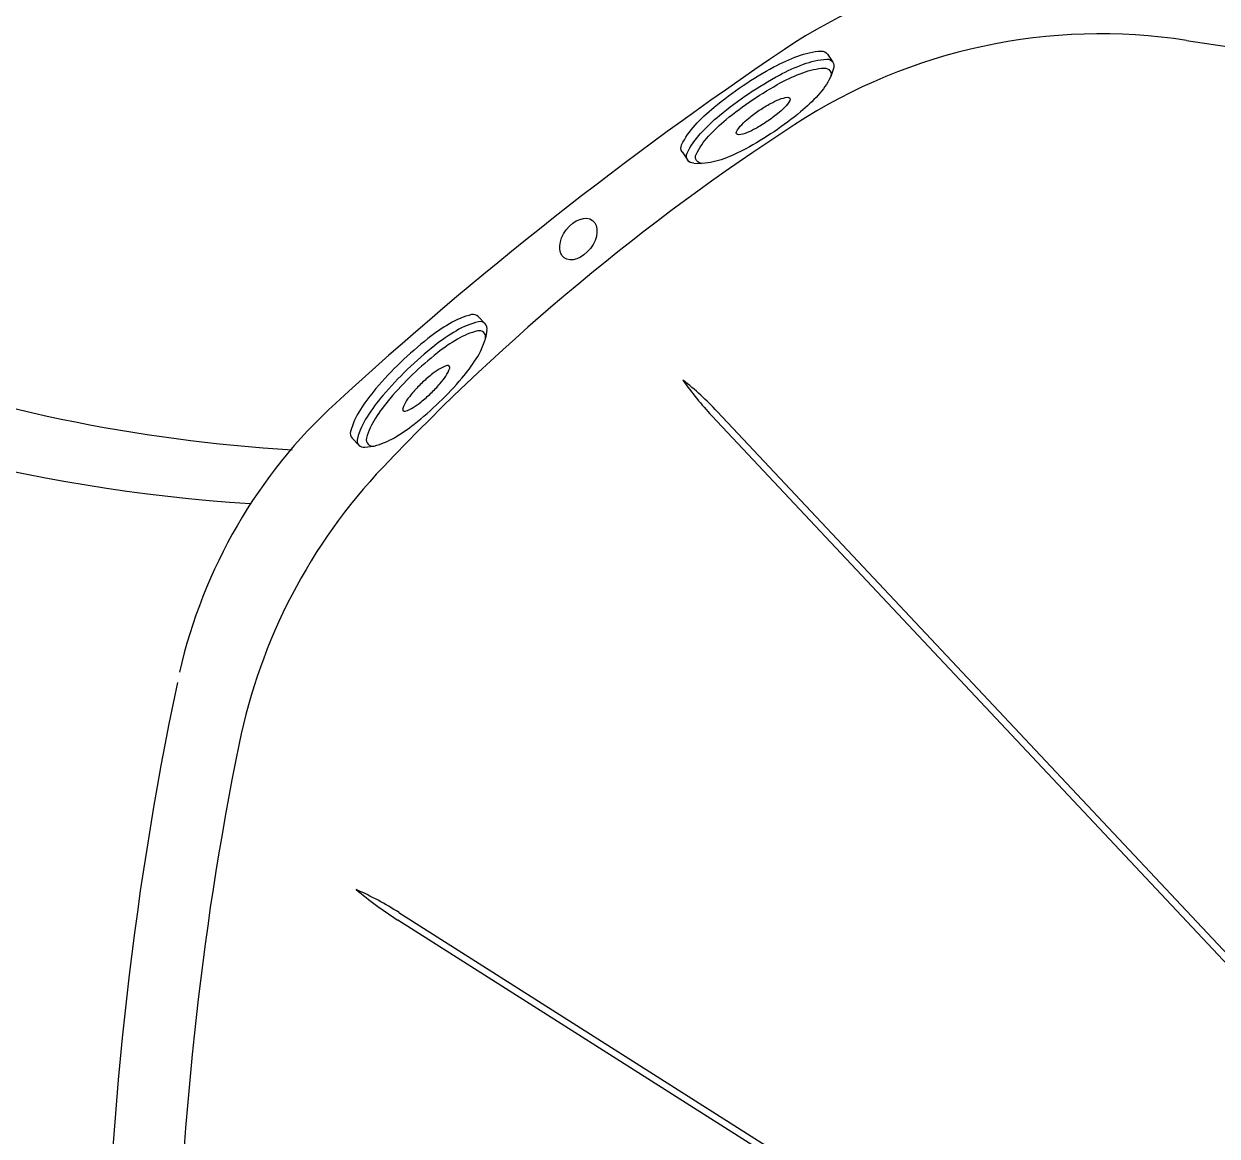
# Model space of a CAD drawing. Extents: x 398 to 508, y 628 to 778.
# Drawn here: x 423.55 to 436.25, y 691.31 to 703.15 of the extents above; entities that cross this region are included whole.
import ezdxf

# ---------------------------------------------------------------- set-up
doc = ezdxf.new("R2010")
doc.units = 0
doc.header["$MEASUREMENT"] = 0
doc.layers.add('1', color=4, linetype='Continuous')

# ---------------------------------------------------------------- blocks, each defined once
blk = doc.blocks.new('MINI')
at = {"layer": '1', "color": 3}
for p, q in [((0.223, 0.931), (0.327, 0.931)), ((0.391, 0.895), (0.44, 0.828)), ((0.391, 0.895), (0.391, 0.895)), ((0.386, -0.902), (0.441, -0.828)), ((0.223, -0.932), (0.327, -0.932)), ((0.327, -0.932), (0.327, -0.932))]:
    blk.add_line(p, q, dxfattribs=at)
for points in [[(0.223, 0.931, 0.267867), (0.159, 0.895, 0.072378), (0.065, 0.659, 0.034036), (0.019, 0.384, 0.024706), (0, 0, 0.024706), (0.019, -0.384, 0.034036), (0.065, -0.659, 0.072378), (0.159, -0.895, 0.267867), (0.223, -0.932, 0.267867)], [(0.391, 0.895, 0.267867), (0.327, 0.931, 0.267867), (0.264, 0.895, 0.072378), (0.17, 0.659, 0.034036), (0.123, 0.384, 0.024706), (0.104, 0, 0.024706), (0.123, -0.384, 0.034036), (0.17, -0.659, 0.072378), (0.264, -0.895, 0.267867), (0.327, -0.932, 0.267867)], [(0.327, -0.932, 0.238458), (0.386, -0.902, 0.072378)]]:
    blk.add_lwpolyline(points, format="xyb", dxfattribs=at)
for points in [[(0.386, -0.855, 0.267867), (0.445, -0.822, 0.072378), (0.531, -0.605, 0.034036), (0.574, -0.352, 0.024706), (0.591, 0, 0.024706), (0.574, 0.352, 0.034036), (0.531, 0.605, 0.072378), (0.445, 0.822, 0.267867), (0.386, 0.855, 0.267867), (0.328, 0.822, 0.072378), (0.242, 0.605, 0.034036), (0.199, 0.352, 0.024706), (0.182, 0, 0.024706), (0.199, -0.352, 0.034036), (0.242, -0.605, 0.072378), (0.328, -0.822, 0.267867)], [(0.388, 0.343, 0.280852), (0.368, 0.331, 0.066452), (0.337, 0.244, 0.030521), (0.321, 0.143, 0.022038), (0.315, 0.003, 0.022038), (0.321, -0.137, 0.030521), (0.337, -0.238, 0.066452), (0.368, -0.325, 0.280852), (0.388, -0.337, 0.280852), (0.408, -0.325, 0.066452), (0.439, -0.238, 0.030521), (0.454, -0.137, 0.022038), (0.46, 0.003, 0.022038), (0.454, 0.143, 0.030521), (0.439, 0.244, 0.066452), (0.408, 0.331, 0.280852)]]:
    blk.add_lwpolyline(points, format="xyb", close=True, dxfattribs=at)
blk = doc.blocks.new('2013GLEAM')
at = {"layer": '1', "color": 3, "linetype": 'Continuous'}
for p, q in [((40.605, 47.2), (32.795, 55.517)), ((32.852, 55.564), (40.659, 47.25)), ((37.831, 44.835), (29.455, 50.151)), ((29.467, 50.231), (37.923, 44.864))]:
    blk.add_line(p, q, dxfattribs=at)
for centre, radius, start, end in [((36.66, 54.827), 5.534, 79.9816, 123.9835), ((56.376, 25.578), 40.807, 123.9835, 132.5242), ((29.347, 72.211), 17.085, 233.3977, 266.5941), ((29.069, 72.835), 18.29, 244.2797, 266.2884), ((30.446, 53.304), 3.301, 43.1939, 51.7911), ((35.117, 57.702), 3.188, 214.4582, 223.2647), ((32.546, 51.562), 5.551, 132.5242, 167.2195), ((62.465, 45.249), 36.128, 168.1297, 190.9578), ((27.589, 47.29), 3.49, 57.4275, 65.9576), ((31.704, 53.685), 4.189, 229.9758, 237.5241)]:
    blk.add_arc(centre, radius, start, end, dxfattribs=at)
at = {"layer": '1', "color": 2, "linetype": 'Continuous'}
for centre, radius, start, end in [((45.295, 107.665), 48.726, 261.207, 281.0241), ((36.933, 53.607), 5.975, 81.207, 123.0153), ((46.878, 38.302), 24.227, 123.0153, 136.523), ((33.664, 50.832), 6.017, 136.523, 168.5048), ((60.234, 45.428), 33.132, 168.5048, 190.2731)]:
    blk.add_arc(centre, radius, start, end, dxfattribs=at)
at = {"layer": '1', "color": 2}
blk.add_ellipse((31.375, 57.398), major_axis=(0.152, 0.198), ratio=0.649149, dxfattribs=at)
at = {"layer": '1', "xscale": -1, "rotation": 123.9548491786224}
blk.add_blockref('MINI', (33.127, 59.031), dxfattribs=at)
at = {"layer": '1', "rotation": 313.9546021700551}
blk.add_blockref('MINI', (29.485, 56.087), dxfattribs=at)

msp = doc.modelspace()

# ---------------------------------------------------------------- block references
at = {"layer": '1'}
msp.add_blockref('2013GLEAM', (398.077, 643.46), dxfattribs=at)

doc.saveas('drawing.dxf')
